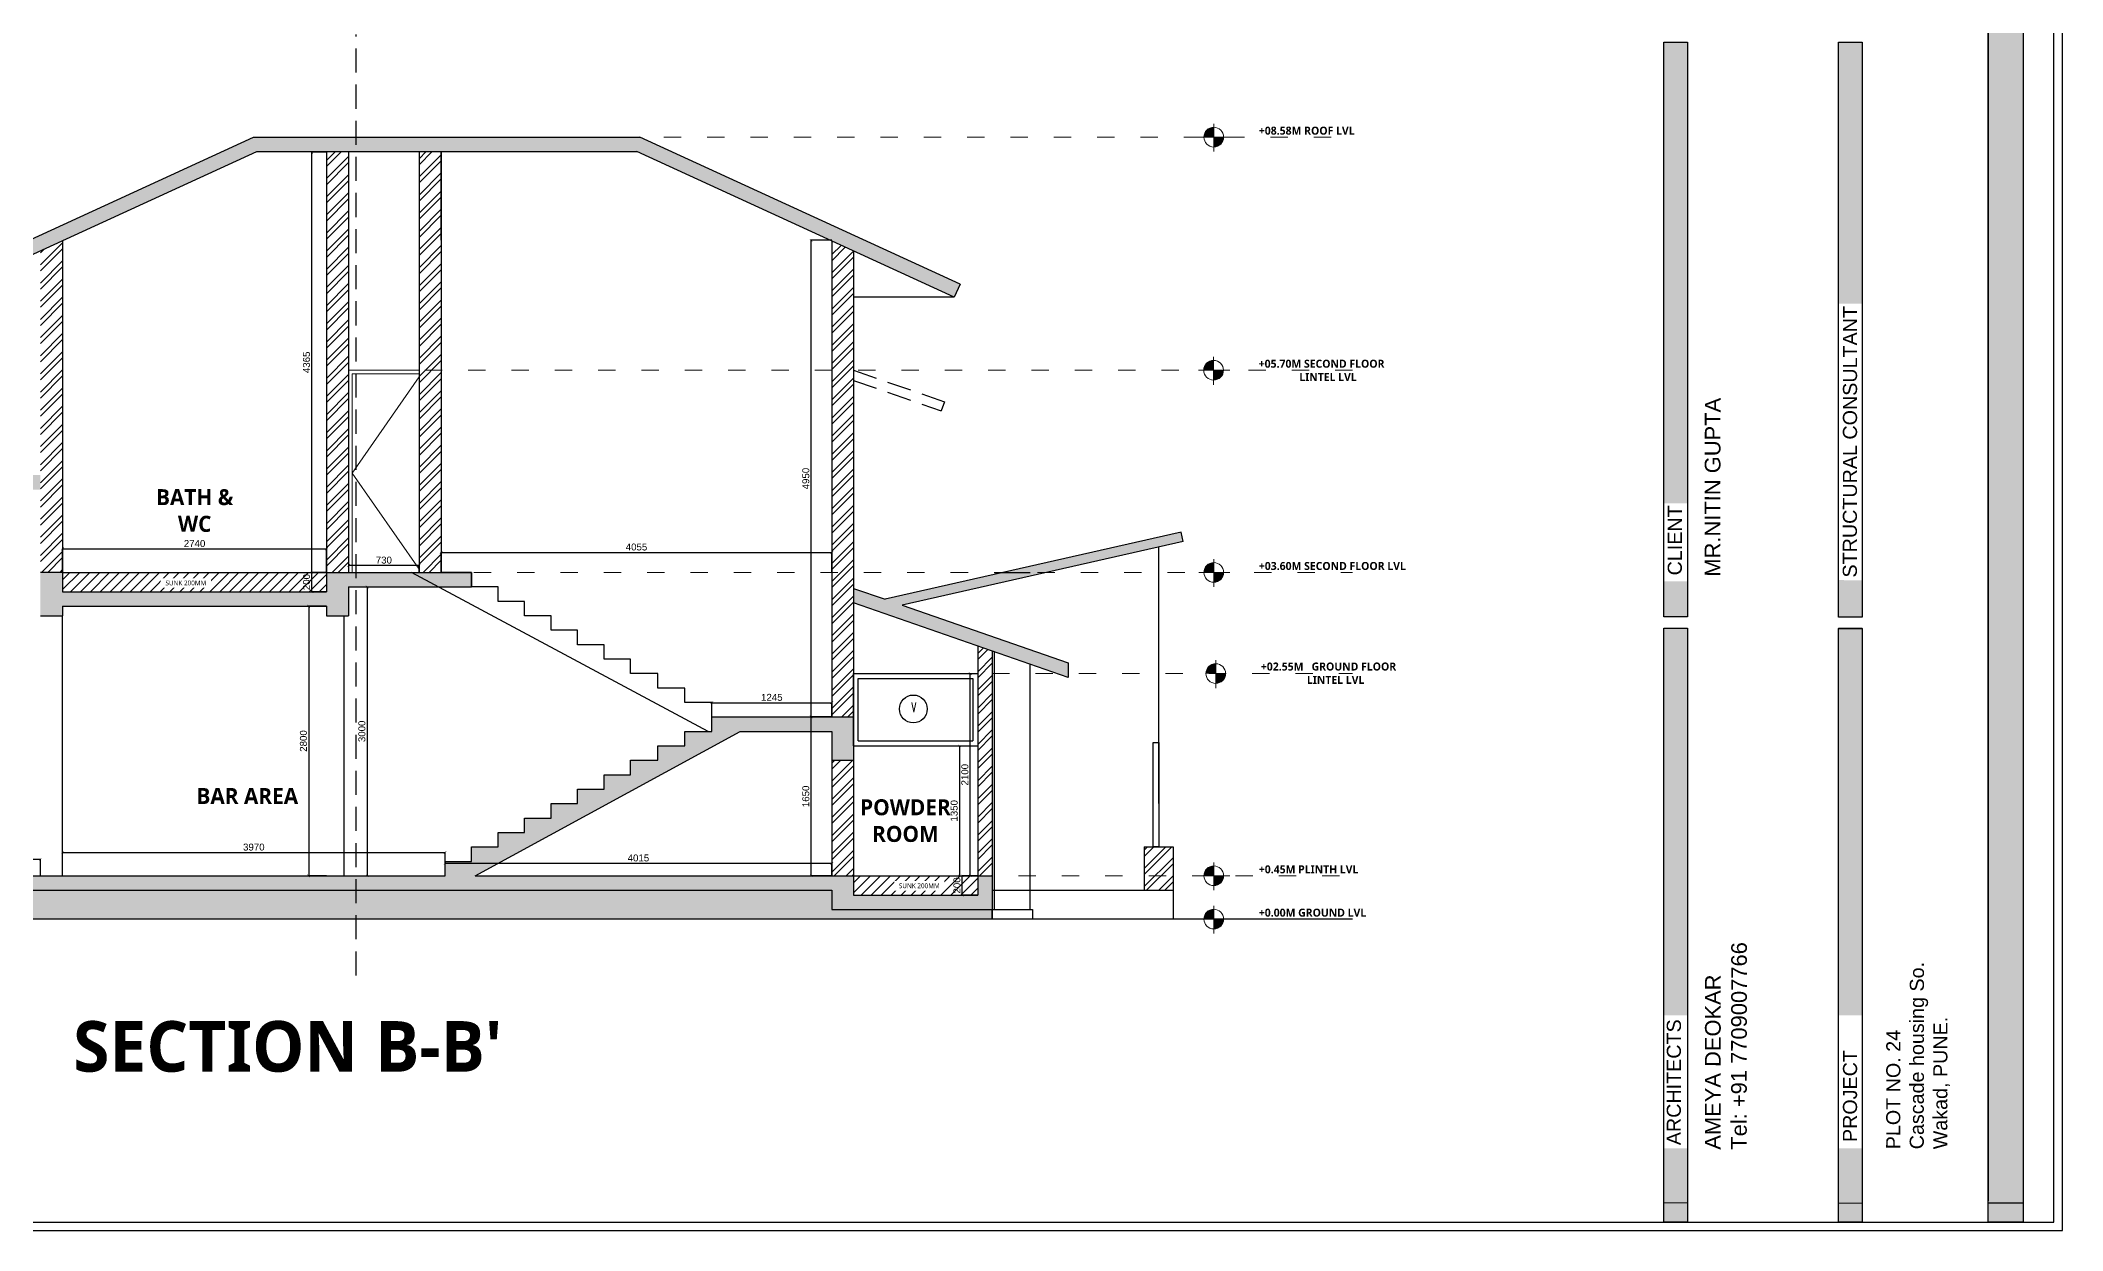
# Model space of a CAD drawing. Header units: millimetres. Extents: x 922141 to 965068, y 34629 to 256118.
# Drawn here: x 942667 to 963660, y 66853 to 79212 of the extents above; entities that cross this region are included whole.
import ezdxf
from ezdxf.enums import TextEntityAlignment as Align

# ---------------------------------------------------------------- set-up
doc = ezdxf.new("R2010")
doc.units = ezdxf.units.MM
doc.header["$PDMODE"] = 35
doc.linetypes.add('ACAD_ISO03W100', pattern=[30, 12, -18])
doc.linetypes.add('DASHED2', pattern=[0.375, 0.25, -0.125])
doc.layers.get('0').update_dxf_attribs({"plot": 0})
doc.layers.get('Defpoints').update_dxf_attribs({"color": 6})
for name, color, linetype, lineweight in [('A-HATCH', 251, 'Continuous', 9), ('A-TEXT-TITLES-BOLD', 7, 'Continuous', 13), ('ABA_02_wall', 7, 'Continuous', 30), ('HATCH', 8, 'Continuous', 5), ('MCA__ ARREDO', 133, 'Continuous', 5), ('MCA__ LANDSCAPE', 136, 'Continuous', 5), ('MCA__ LAYOUT TESTO', 6, 'Continuous', 5), ('MCA__ SCALE', 154, 'Continuous', 18)]:
    doc.layers.add(name, color=color, linetype=linetype, lineweight=lineweight)
for name, color, linetype in [('ABA_03_elevation 04', 8, 'Continuous'), ('ABA_03_lines dotted', 8, 'DASHED2'), ('ABA_07_text door window', 250, 'Continuous'), ('ABA_08_glass', 142, 'Continuous'), ('ABA_09_ hatch rcc', 43, 'Continuous'), ('ABA_09_hatch misc', 253, 'Continuous'), ('MCA__ FACCIATA', 140, 'Continuous'), ('P-Drain Trench', 11, 'Continuous'), ('TEXT200', 7, 'Continuous')]:
    doc.layers.add(name, color=color, linetype=linetype)
doc.styles.add('ADVA_100_NOTES', font='simplex.shx', dxfattribs={"width": 0.6})
doc.styles.add('FP1', font='arial.ttf')
doc.styles.get("Standard").update_dxf_attribs({"font": 'arial.ttf'})
doc.dimstyles.new('ISO-25', dxfattribs={"dimtxt": 250, "dimasz": 20, "dimexe": 1.25, "dimexo": 0.625, "dimtad": 1, "dimdec": 1, "dimrnd": 5, "dimtxsty": 'Standard', "dimcen": 2.5, "dimadec": 0, "dimazin": 0, "dimtfac": 1, "dimtdec": 1, "dimtmove": 0, "dimatfit": 3, "dimfxl": 1, "dimarcsym": 0})

# ---------------------------------------------------------------- blocks, each defined once
blk = doc.blocks.new('_ArchTick')
at = {"color": 0, "linetype": 'ByBlock', "const_width": 0.15}
blk.add_lwpolyline([(-0.5, -0.5), (0.5, 0.5)], dxfattribs=at)
blk = doc.blocks.new('*D320')
at = {"layer": 'Defpoints', "color": 0, "transparency": 16777216}
for p in [(945637, 73337), (945452, 70537), (945637, 70537)]:
    blk.add_point(p, dxfattribs=at)
at = {"layer": 'MCA__ FACCIATA', "color": 0, "lineweight": -2, "transparency": 16777216}
for p, q in [((945636, 73337), (945451, 73337)), ((945452, 73337), (945452, 70537)), ((945636, 70537), (945451, 70537))]:
    blk.add_line(p, q, dxfattribs=at)
at = {"layer": 'MCA__ FACCIATA', "color": 0, "lineweight": -2, "transparency": 16777216, "xscale": 27, "yscale": 27, "zscale": 27}
for p, rotation in [((945452, 73337), 90), ((945452, 70537), 270)]:
    blk.add_blockref('_ArchTick', p, dxfattribs=dict(at, rotation=rotation))
at = {"layer": 'MCA__ FACCIATA', "color": 0, "lineweight": 0, "transparency": 16777216, "insert": (945397, 71937), "char_height": 72, "attachment_point": 5, "rotation": 90}
blk.add_mtext('2800', dxfattribs=at)
blk = doc.blocks.new('*D321')
at = {"layer": 'Defpoints', "color": 0, "transparency": 16777216}
for p in [(950668, 72187), (950883, 72187), (950883, 70537)]:
    blk.add_point(p, dxfattribs=at)
at = {"layer": 'MCA__ FACCIATA', "color": 0, "lineweight": -2, "transparency": 16777216}
for p, q in [((950882, 72187), (950667, 72187)), ((950668, 70537), (950668, 72187)), ((950882, 70537), (950667, 70537))]:
    blk.add_line(p, q, dxfattribs=at)
at = {"layer": 'MCA__ FACCIATA', "color": 0, "lineweight": -2, "transparency": 16777216, "xscale": 27, "yscale": 27, "zscale": 27}
for p, rotation in [((950668, 72187), 90), ((950668, 70537), 270)]:
    blk.add_blockref('_ArchTick', p, dxfattribs=dict(at, rotation=rotation))
at = {"layer": 'MCA__ FACCIATA', "color": 0, "lineweight": 0, "transparency": 16777216, "insert": (950613, 71362), "char_height": 72, "attachment_point": 5, "rotation": 90}
blk.add_mtext('1650', dxfattribs=at)
blk = doc.blocks.new('*D302')
at = {"layer": 'Defpoints', "color": 0, "transparency": 16777216}
for p in [(950668, 77137), (950883, 77137), (950883, 72187)]:
    blk.add_point(p, dxfattribs=at)
at = {"layer": 'MCA__ FACCIATA', "color": 0, "lineweight": -2, "transparency": 16777216}
for p, q in [((950882, 77137), (950667, 77137)), ((950668, 72187), (950668, 77137)), ((950882, 72187), (950667, 72187))]:
    blk.add_line(p, q, dxfattribs=at)
at = {"layer": 'MCA__ FACCIATA', "color": 0, "lineweight": -2, "transparency": 16777216, "xscale": 27, "yscale": 27, "zscale": 27}
for p, rotation in [((950668, 77137), 90), ((950668, 72187), 270)]:
    blk.add_blockref('_ArchTick', p, dxfattribs=dict(at, rotation=rotation))
at = {"layer": 'MCA__ FACCIATA', "color": 0, "lineweight": 0, "transparency": 16777216, "insert": (950613, 74662), "char_height": 72, "attachment_point": 5, "rotation": 90}
blk.add_mtext('4950', dxfattribs=at)
blk = doc.blocks.new('*D322')
at = {"layer": 'Defpoints', "color": 0, "transparency": 16777216}
for p in [(952236, 70537), (952398, 70537), (952398, 70337)]:
    blk.add_point(p, dxfattribs=at)
at = {"layer": 'MCA__ FACCIATA', "color": 0, "lineweight": -2, "transparency": 16777216}
for p, q in [((952397, 70537), (952235, 70537)), ((952397, 70337), (952235, 70337)), ((952236, 70337), (952236, 70537))]:
    blk.add_line(p, q, dxfattribs=at)
at = {"layer": 'MCA__ FACCIATA', "color": 0, "lineweight": -2, "transparency": 16777216, "xscale": 27, "yscale": 27, "zscale": 27}
for p, rotation in [((952236, 70537), 90), ((952236, 70337), 270)]:
    blk.add_blockref('_ArchTick', p, dxfattribs=dict(at, rotation=rotation))
at = {"layer": 'MCA__ FACCIATA', "color": 0, "lineweight": 0, "transparency": 16777216, "insert": (952182, 70437), "char_height": 72, "attachment_point": 5, "rotation": 90}
blk.add_mtext('200', dxfattribs=at)
blk = doc.blocks.new('*D323')
at = {"layer": 'Defpoints', "color": 0, "transparency": 16777216}
for p in [(950883, 72335), (949638, 72187), (950883, 72187)]:
    blk.add_point(p, dxfattribs=at)
at = {"layer": 'MCA__ FACCIATA', "color": 0, "lineweight": -2, "transparency": 16777216}
for p, q in [((949638, 72188), (949638, 72336)), ((949638, 72335), (950883, 72335)), ((950883, 72188), (950883, 72336))]:
    blk.add_line(p, q, dxfattribs=at)
at = {"layer": 'MCA__ FACCIATA', "color": 0, "lineweight": -2, "transparency": 16777216, "xscale": 27, "yscale": 27, "zscale": 27, "rotation": 180}
blk.add_blockref('_ArchTick', (949638, 72335), dxfattribs=at)
at = {"layer": 'MCA__ FACCIATA', "color": 0, "lineweight": -2, "transparency": 16777216, "xscale": 27, "yscale": 27, "zscale": 27}
blk.add_blockref('_ArchTick', (950883, 72335), dxfattribs=at)
at = {"layer": 'MCA__ FACCIATA', "color": 0, "lineweight": 0, "transparency": 16777216, "insert": (950260, 72390), "char_height": 72, "attachment_point": 5}
blk.add_mtext('1245', dxfattribs=at)
blk = doc.blocks.new('*D324')
at = {"layer": 'Defpoints', "color": 0, "transparency": 16777216}
for p in [(945484, 73687), (945637, 73687), (945637, 73487)]:
    blk.add_point(p, dxfattribs=at)
at = {"layer": 'MCA__ FACCIATA', "color": 0, "lineweight": -2, "transparency": 16777216}
for p, q in [((945636, 73687), (945482, 73687)), ((945636, 73487), (945482, 73487)), ((945484, 73487), (945484, 73687))]:
    blk.add_line(p, q, dxfattribs=at)
at = {"layer": 'MCA__ FACCIATA', "color": 0, "lineweight": -2, "transparency": 16777216, "xscale": 27, "yscale": 27, "zscale": 27}
for p, rotation in [((945484, 73687), 90), ((945484, 73487), 270)]:
    blk.add_blockref('_ArchTick', p, dxfattribs=dict(at, rotation=rotation))
at = {"layer": 'MCA__ FACCIATA', "color": 0, "lineweight": 0, "transparency": 16777216, "insert": (945429, 73587), "char_height": 72, "attachment_point": 5, "rotation": 90}
blk.add_mtext('200', dxfattribs=at)
blk = doc.blocks.new('*D325')
at = {"layer": 'Defpoints', "color": 0, "transparency": 16777216}
for p in [(945484, 78051), (945637, 78051), (945637, 73687)]:
    blk.add_point(p, dxfattribs=at)
at = {"layer": 'MCA__ FACCIATA', "color": 0, "lineweight": -2, "transparency": 16777216}
for p, q in [((945636, 78051), (945482, 78051)), ((945484, 73687), (945484, 78051)), ((945636, 73687), (945482, 73687))]:
    blk.add_line(p, q, dxfattribs=at)
at = {"layer": 'MCA__ FACCIATA', "color": 0, "lineweight": -2, "transparency": 16777216, "xscale": 27, "yscale": 27, "zscale": 27}
for p, rotation in [((945484, 78051), 90), ((945484, 73687), 270)]:
    blk.add_blockref('_ArchTick', p, dxfattribs=dict(at, rotation=rotation))
at = {"layer": 'MCA__ FACCIATA', "color": 0, "lineweight": 0, "transparency": 16777216, "insert": (945429, 75869), "char_height": 72, "attachment_point": 5, "rotation": 90}
blk.add_mtext('4365', dxfattribs=at)
blk = doc.blocks.new('*D303')
at = {"layer": 'Defpoints', "color": 0, "transparency": 16777216}
for p in [(952069, 71887), (952069, 70537), (952208, 70537)]:
    blk.add_point(p, dxfattribs=at)
at = {"layer": 'MCA__ FACCIATA', "color": 0, "lineweight": -2, "transparency": 16777216}
for p, q in [((952070, 71887), (952209, 71887)), ((952208, 71887), (952208, 70537)), ((952070, 70537), (952209, 70537))]:
    blk.add_line(p, q, dxfattribs=at)
at = {"layer": 'MCA__ FACCIATA', "color": 0, "lineweight": -2, "transparency": 16777216, "xscale": 27, "yscale": 27, "zscale": 27}
for p, rotation in [((952208, 71887), 90), ((952208, 70537), 270)]:
    blk.add_blockref('_ArchTick', p, dxfattribs=dict(at, rotation=rotation))
at = {"layer": 'MCA__ FACCIATA', "color": 0, "lineweight": 0, "transparency": 16777216, "insert": (952153, 71212), "char_height": 72, "attachment_point": 5, "rotation": 90}
blk.add_mtext('1350', dxfattribs=at)
blk = doc.blocks.new('*D330')
at = {"layer": 'Defpoints', "color": 0, "transparency": 16777216}
for p in [(952098, 72637), (952319, 72637), (952098, 70537)]:
    blk.add_point(p, dxfattribs=at)
at = {"layer": 'MCA__ FACCIATA', "color": 0, "lineweight": -2, "transparency": 16777216}
for p, q in [((952098, 72637), (952320, 72637)), ((952319, 70537), (952319, 72637)), ((952098, 70537), (952320, 70537))]:
    blk.add_line(p, q, dxfattribs=at)
at = {"layer": 'MCA__ FACCIATA', "color": 0, "lineweight": -2, "transparency": 16777216, "xscale": 27, "yscale": 27, "zscale": 27}
for p, rotation in [((952319, 72637), 90), ((952319, 70537), 270)]:
    blk.add_blockref('_ArchTick', p, dxfattribs=dict(at, rotation=rotation))
at = {"layer": 'MCA__ FACCIATA', "color": 0, "lineweight": 0, "transparency": 16777216, "insert": (952264, 71587), "char_height": 72, "attachment_point": 5, "rotation": 90}
blk.add_mtext('2100', dxfattribs=at)
blk = doc.blocks.new('*D335')
at = {"layer": 'Defpoints', "color": 0, "transparency": 16777216}
for p in [(945637, 73932), (942897, 73687), (945637, 73687)]:
    blk.add_point(p, dxfattribs=at)
at = {"layer": 'MCA__ FACCIATA', "color": 0, "lineweight": -2, "transparency": 16777216}
for p, q in [((942897, 73688), (942897, 73933)), ((942897, 73932), (945637, 73932)), ((945637, 73688), (945637, 73933))]:
    blk.add_line(p, q, dxfattribs=at)
at = {"layer": 'MCA__ FACCIATA', "color": 0, "lineweight": -2, "transparency": 16777216, "xscale": 27, "yscale": 27, "zscale": 27, "rotation": 180}
blk.add_blockref('_ArchTick', (942897, 73932), dxfattribs=at)
at = {"layer": 'MCA__ FACCIATA', "color": 0, "lineweight": -2, "transparency": 16777216, "xscale": 27, "yscale": 27, "zscale": 27}
blk.add_blockref('_ArchTick', (945637, 73932), dxfattribs=at)
at = {"layer": 'MCA__ FACCIATA', "color": 0, "lineweight": 0, "transparency": 16777216, "insert": (944267, 73987), "char_height": 72, "attachment_point": 5}
blk.add_mtext('2740', dxfattribs=at)
blk = doc.blocks.new('*D337')
at = {"layer": 'Defpoints', "color": 0, "transparency": 16777216}
for p in [(942666, 70709), (940197, 70537), (942666, 70537)]:
    blk.add_point(p, dxfattribs=at)
at = {"layer": 'MCA__ FACCIATA', "color": 0, "lineweight": -2, "transparency": 16777216}
for p, q in [((940197, 70538), (940197, 70711)), ((940197, 70709), (942666, 70709)), ((942666, 70538), (942666, 70711))]:
    blk.add_line(p, q, dxfattribs=at)
at = {"layer": 'MCA__ FACCIATA', "color": 0, "lineweight": -2, "transparency": 16777216, "xscale": 27, "yscale": 27, "zscale": 27, "rotation": 180}
blk.add_blockref('_ArchTick', (940197, 70709), dxfattribs=at)
at = {"layer": 'MCA__ FACCIATA', "color": 0, "lineweight": -2, "transparency": 16777216, "xscale": 27, "yscale": 27, "zscale": 27}
blk.add_blockref('_ArchTick', (942666, 70709), dxfattribs=at)
at = {"layer": 'MCA__ FACCIATA', "color": 0, "lineweight": 0, "transparency": 16777216, "insert": (941431, 70764), "char_height": 72, "attachment_point": 5}
blk.add_mtext('2470', dxfattribs=at)
blk = doc.blocks.new('*D338')
at = {"layer": 'Defpoints', "color": 0, "transparency": 16777216}
for p in [(946868, 70780), (942897, 70537), (946868, 70537)]:
    blk.add_point(p, dxfattribs=at)
at = {"layer": 'MCA__ FACCIATA', "color": 0, "lineweight": -2, "transparency": 16777216}
for p, q in [((942897, 70538), (942897, 70781)), ((942897, 70780), (946868, 70780)), ((946868, 70538), (946868, 70781))]:
    blk.add_line(p, q, dxfattribs=at)
at = {"layer": 'MCA__ FACCIATA', "color": 0, "lineweight": -2, "transparency": 16777216, "xscale": 27, "yscale": 27, "zscale": 27, "rotation": 180}
blk.add_blockref('_ArchTick', (942897, 70780), dxfattribs=at)
at = {"layer": 'MCA__ FACCIATA', "color": 0, "lineweight": -2, "transparency": 16777216, "xscale": 27, "yscale": 27, "zscale": 27}
blk.add_blockref('_ArchTick', (946868, 70780), dxfattribs=at)
at = {"layer": 'MCA__ FACCIATA', "color": 0, "lineweight": 0, "transparency": 16777216, "insert": (944882, 70835), "char_height": 72, "attachment_point": 5}
blk.add_mtext('3970', dxfattribs=at)
blk = doc.blocks.new('*D304')
at = {"layer": 'Defpoints', "color": 0, "transparency": 16777216}
for p in [(950883, 70667), (946867, 70537), (950883, 70537)]:
    blk.add_point(p, dxfattribs=at)
at = {"layer": 'MCA__ FACCIATA', "color": 0, "lineweight": -2, "transparency": 16777216}
for p, q in [((946867, 70538), (946867, 70668)), ((946867, 70667), (950883, 70667)), ((950883, 70538), (950883, 70668))]:
    blk.add_line(p, q, dxfattribs=at)
at = {"layer": 'MCA__ FACCIATA', "color": 0, "lineweight": -2, "transparency": 16777216, "xscale": 27, "yscale": 27, "zscale": 27, "rotation": 180}
blk.add_blockref('_ArchTick', (946867, 70667), dxfattribs=at)
at = {"layer": 'MCA__ FACCIATA', "color": 0, "lineweight": -2, "transparency": 16777216, "xscale": 27, "yscale": 27, "zscale": 27}
blk.add_blockref('_ArchTick', (950883, 70667), dxfattribs=at)
at = {"layer": 'MCA__ FACCIATA', "color": 0, "lineweight": 0, "transparency": 16777216, "insert": (948875, 70722), "char_height": 72, "attachment_point": 5}
blk.add_mtext('4015', dxfattribs=at)
blk = doc.blocks.new('*D339')
at = {"layer": 'Defpoints', "color": 0, "transparency": 16777216}
for p in [(945867, 73537), (945867, 70537), (946059, 70537)]:
    blk.add_point(p, dxfattribs=at)
at = {"layer": 'MCA__ FACCIATA', "color": 0, "lineweight": -2, "transparency": 16777216}
for p, q in [((945867, 73537), (946060, 73537)), ((946059, 73537), (946059, 70537)), ((945867, 70537), (946060, 70537))]:
    blk.add_line(p, q, dxfattribs=at)
at = {"layer": 'MCA__ FACCIATA', "color": 0, "lineweight": -2, "transparency": 16777216, "xscale": 27, "yscale": 27, "zscale": 27}
for p, rotation in [((946059, 73537), 90), ((946059, 70537), 270)]:
    blk.add_blockref('_ArchTick', p, dxfattribs=dict(at, rotation=rotation))
at = {"layer": 'MCA__ FACCIATA', "color": 0, "lineweight": 0, "transparency": 16777216, "insert": (946004, 72037), "char_height": 72, "attachment_point": 5, "rotation": 90}
blk.add_mtext('3000', dxfattribs=at)
blk = doc.blocks.new('*D340')
at = {"layer": 'Defpoints', "color": 0, "transparency": 16777216}
for p in [(945867, 73760), (945867, 73687), (946598, 73687)]:
    blk.add_point(p, dxfattribs=at)
at = {"layer": 'MCA__ FACCIATA', "color": 0, "lineweight": -2, "transparency": 16777216}
for p, q in [((945867, 73688), (945867, 73761)), ((946598, 73760), (945867, 73760)), ((946598, 73688), (946598, 73761))]:
    blk.add_line(p, q, dxfattribs=at)
at = {"layer": 'MCA__ FACCIATA', "color": 0, "lineweight": -2, "transparency": 16777216, "xscale": 27, "yscale": 27, "zscale": 27}
for p, rotation in [((945867, 73760), 179.9999999999954), ((946598, 73760), 359.9999999999955)]:
    blk.add_blockref('_ArchTick', p, dxfattribs=dict(at, rotation=rotation))
at = {"layer": 'MCA__ FACCIATA', "color": 0, "lineweight": 0, "transparency": 16777216, "insert": (946232, 73815), "char_height": 72, "attachment_point": 5}
blk.add_mtext('730', dxfattribs=at)
blk = doc.blocks.new('*D341')
at = {"layer": 'Defpoints', "color": 0, "transparency": 16777216}
for p in [(950883, 73896), (946828, 73687), (950883, 73687)]:
    blk.add_point(p, dxfattribs=at)
at = {"layer": 'MCA__ FACCIATA', "color": 0, "lineweight": -2, "transparency": 16777216}
for p, q in [((946828, 73688), (946828, 73897)), ((946828, 73896), (950883, 73896)), ((950883, 73688), (950883, 73897))]:
    blk.add_line(p, q, dxfattribs=at)
at = {"layer": 'MCA__ FACCIATA', "color": 0, "lineweight": -2, "transparency": 16777216, "xscale": 27, "yscale": 27, "zscale": 27, "rotation": 180}
blk.add_blockref('_ArchTick', (946828, 73896), dxfattribs=at)
at = {"layer": 'MCA__ FACCIATA', "color": 0, "lineweight": -2, "transparency": 16777216, "xscale": 27, "yscale": 27, "zscale": 27}
blk.add_blockref('_ArchTick', (950883, 73896), dxfattribs=at)
at = {"layer": 'MCA__ FACCIATA', "color": 0, "lineweight": 0, "transparency": 16777216, "insert": (948855, 73951), "char_height": 72, "attachment_point": 5}
blk.add_mtext('4055', dxfattribs=at)
blk = doc.blocks.new('ADVA_openingno')
at = {"layer": 'ABA_07_text door window'}
blk.add_circle((0, 0), 289, dxfattribs=at)
at = {"layer": 'ABA_07_text door window', "style": 'ADVA_100_NOTES', "width": 0.6}
blk.add_attdef('DOORNO', text='', height=170, dxfattribs=at).set_placement((9, -68), align=Align.CENTER)

msp = doc.modelspace()

# ---------------------------------------------------------------- hatches: boundary and pattern name
at = {"layer": 'A-HATCH'}
msp.add_hatch(color=256, dxfattribs=at).paths.add_polyline_path([(962889.81, 66942.13), (962889.81, 93318.46), (963251.47, 93318.46), (963251.47, 66942.13)])
h = msp.add_hatch(color=256, dxfattribs=at)
h.paths.add_polyline_path([(959520.59, 73225.92), (959520.59, 79194.83), (959765.55, 79194.83), (959765.55, 73225.92)])
h.paths.add_polyline_path([(959520.59, 73595.62), (959520.59, 74403.55), (959764.6, 74403.55), (959764.6, 73595.62)], flags=16)
h.paths.add_polyline_path([(961334.2, 73224.52), (961334.2, 79193.43), (961579.16, 79193.43), (961579.16, 73224.52)])
h.paths.add_polyline_path([(961334.2, 73607.75), (961334.2, 76477.6), (961577.48, 76477.6), (961577.48, 73604.77)], flags=16)
h = msp.add_hatch(color=256, dxfattribs=at)
h.paths.add_polyline_path([(959520.62, 66942.13), (959520.62, 73108.58), (959765.58, 73108.58), (959765.58, 66942.13)])
h.paths.add_polyline_path([(959520.62, 67707.49), (959520.62, 69086.99), (959763.98, 69086.99), (959763.98, 67707.49)])
h.paths.add_polyline_path([(961341.09, 67707.49), (961341.09, 69086.99), (961584.45, 69086.99), (961584.45, 67707.49)])
h.paths.add_polyline_path([(961334.2, 66942.13), (961334.2, 73106.36), (961579.16, 73106.36), (961579.16, 66942.13)])
at = {"layer": 'ABA_09_ hatch rcc', "lineweight": 30, "true_color": 0xc7c8ca}
h = msp.add_hatch(color=9, dxfattribs=at)
h.dxf.hatch_style = 1
h.paths.add_polyline_path([(944912.77, 78057.34), (945945.03, 78057.34), (945945.03, 78207.34), (944880.01, 78207.34), (941554.51, 76681.84), (941617.05, 76545.5)])
h.paths.add_polyline_path([(948890.01, 78207.34), (945945.03, 78207.34), (945945.03, 78057.34), (948857.24, 78057.34), (950863.37, 77137.07), (951223.13, 77137.07)])
h.paths.add_polyline_path([(951223.13, 77137.07), (950863.37, 77137.07), (952152.96, 76545.5), (952215.51, 76681.84)])
h.paths.add_polyline_path([(953113.31, 73687.07), (952661.94, 73687.07), (951435.1, 73408.34), (951613.6, 73346.35)])
h.paths.add_polyline_path([(954530.97, 74009.16), (954508.81, 74106.67), (952661.94, 73687.07), (952942.64, 73687.07), (953113.31, 73687.07)])
h.paths.add_polyline_path([(951107.69, 73522.05), (951107.69, 73372.05), (953223.91, 72637.07), (953336.2, 72598.07), (953336.2, 72748.07)])
h.paths.add_polyline_path([(942666.69, 74698.03), (938743.02, 74698.03), (936289.77, 73828.45), (936339.88, 73687.07), (938768.81, 74548.03), (942666.69, 74548.03)])
h = msp.add_hatch(color=9, dxfattribs=at)
h.dxf.hatch_style = 1
h.paths.add_polyline_path([(942896.69, 73687.07), (942666.69, 73687.07), (942666.69, 73237.07), (942896.69, 73237.07), (942896.69, 73337.07), (945636.69, 73337.07), (945636.69, 73237.07), (945866.69, 73237.07), (945866.69, 73537.07), (945945.03, 73537.07), (945945.03, 73687.07), (945636.69, 73687.07), (945636.69, 73487.07), (942896.69, 73487.07)])
h.paths.add_polyline_path([(946520.04, 73687.07), (945945.03, 73687.07), (945945.03, 73537.07), (946800.04, 73537.07)])
h.paths.add_polyline_path([(947142.69, 73687.07), (946837.69, 73687.07), (946520.04, 73687.07), (946800.04, 73537.07), (947142.69, 73537.07)])
h.paths.add_polyline_path([(945945.03, 70537.07), (936977.69, 70537.07), (936977.69, 70087.07), (937207.69, 70087.07), (937207.69, 70387.07), (945945.03, 70387.07)])
h.paths.add_polyline_path([(951107.69, 70537.07), (949222.41, 70537.07), (947180.94, 70537.07), (949930.94, 72037.07), (950882.69, 72037.07), (950882.69, 71737.07), (951107.69, 71737.07), (951107.69, 72187.07), (949637.69, 72187.07), (949637.69, 72037.07), (949357.69, 72037.07), (949357.69, 71887.07), (949077.69, 71887.07), (949077.69, 71737.07), (948792.69, 71737.07), (948792.69, 71587.07), (948517.69, 71587.07), (948517.69, 71437.07), (948242.69, 71437.07), (948242.69, 71287.07), (947967.69, 71287.07), (947967.69, 71137.07), (947692.69, 71137.07), (947692.69, 70987.07), (947417.69, 70987.07), (947417.69, 70837.07), (947142.69, 70837.07), (947142.69, 70687.07), (946867.69, 70687.07), (946867.69, 70537.07), (945945.03, 70537.07), (945945.03, 70387.07), (950882.69, 70387.07), (950882.69, 70187.07), (952547.66, 70187.07), (952547.66, 70537.07), (952397.66, 70537.07), (952397.66, 70337.07), (951107.69, 70337.07)])
at = {"layer": 'ABA_09_hatch misc'}
h = msp.add_hatch(dxfattribs=at)
h.set_pattern_fill('ANSI32', color=256, scale=14)
h.set_pattern_definition([(45, (-607985.56, -299827.51), (-94.292689, 94.292689), []), (45, (-607922.7, -299827.51), (-94.292689, 94.292689), [])])
h.paths.add_polyline_path([(933616.2, 70537.07), (933316.2, 70537.07), (933316.2, 70087.07), (933616.2, 70087.07)])
h.paths.add_polyline_path([(940196.69, 74548.03), (939966.69, 74548.03), (939966.69, 72637.07), (940196.69, 72637.07)])
h.paths.add_polyline_path([(942896.69, 77132.51), (942666.69, 77027), (942666.69, 73687.07), (942896.69, 73687.07)])
h.paths.add_polyline_path([(945866.69, 78057.34), (945636.69, 78057.34), (945636.69, 73687.07), (945866.69, 73687.07)])
h.paths.add_polyline_path([(946828.2, 77137.07), (946598.2, 77137.07), (946598.2, 73687.07), (946828.2, 73687.07)])
h.paths.add_polyline_path([(946828.2, 78057.34), (946598.2, 78057.34), (946598.2, 77137.07), (946828.2, 77137.07)])
h.paths.add_polyline_path([(951107.69, 75787.07), (950882.69, 75787.07), (950882.69, 73687.07), (951107.69, 73687.07)])
h.paths.add_polyline_path([(951107.69, 77025), (950882.69, 77128.21), (950882.69, 75787.07), (951107.69, 75787.07)])
h.paths.add_polyline_path([(951107.69, 73687.07), (950882.69, 73687.07), (950882.69, 72187.07), (951107.69, 72187.07), (951107.69, 72637.07)])
h.paths.add_polyline_path([(951107.69, 71737.07), (950882.69, 71737.07), (950882.69, 70537.07), (951107.69, 70537.07)])
h.paths.add_polyline_path([(952547.66, 72637.07), (952397.66, 72637.07), (952397.66, 71887.07), (952397.66, 70537.07), (952547.66, 70537.07)])
h.paths.add_polyline_path([(954426.2, 70837.07), (954126.2, 70837.07), (954126.2, 70537.07), (954426.2, 70537.07)])
h.paths.add_polyline_path([(952547.66, 72871.94), (952397.66, 72924.04), (952397.66, 72637.07), (952547.66, 72637.07)])
h.paths.add_polyline_path([(954426.2, 70537.07), (954126.2, 70537.07), (954126.2, 70387.07), (954426.2, 70387.07)])
h = msp.add_hatch(dxfattribs=at)
h.set_pattern_fill('ANSI31', color=256, scale=23)
h.set_pattern_definition([(45, (-465699.59, -279844.9), (-51.6364727, 51.6364727), [])])
h.paths.add_polyline_path([(945636.69, 73687.07), (942896.69, 73687.07), (942896.69, 73487.07), (945636.69, 73487.07)])
h.paths.add_polyline_path([(952397.66, 70537.07), (951107.69, 70537.07), (951107.69, 70337.07), (952397.66, 70337.07)])
h = msp.add_hatch(dxfattribs=at)
h.set_pattern_fill('AR-HBONE', color=256, scale=0.86)
h.set_pattern_definition([(45, (-465699.59, -279844.9), (0, 123.568324), [262.128, -87.376]), (135, (-465637.81, -279783.12), (1e-14, 123.568324), [262.128, -87.376])])
h.paths.add_polyline_path([(937207.69, 70387.07), (937207.69, 70087.07), (945945.03, 70087.07), (945945.03, 70387.07)])
h.paths.add_polyline_path([(945945.03, 70387.07), (945945.03, 70087.07), (952547.66, 70087.07), (952547.66, 70187.07), (950882.69, 70187.07), (950882.69, 70387.07)])
at = {"layer": 'MCA__ SCALE'}
h = msp.add_hatch(color=256, dxfattribs=at)
h.dxf.hatch_style = 1
h.paths.add_polyline_path([(954745.91, 78207.34, -0.41421356), (954848.15, 78309.58), (954848.15, 78207.34), (954745.91, 78207.34)])
h.paths.add_polyline_path([(954848.15, 78207.34), (954950.39, 78207.34, -0.41421356), (954848.15, 78105.1)])
h = msp.add_hatch(color=256, dxfattribs=at)
h.dxf.hatch_style = 1
h.paths.add_polyline_path([(954744.44, 75787.07, -0.41421356), (954846.68, 75889.31), (954846.68, 75787.07), (954744.44, 75787.07)])
h.paths.add_polyline_path([(954846.68, 75787.07), (954948.92, 75787.07, -0.41421356), (954846.68, 75684.83)])
h = msp.add_hatch(color=256, dxfattribs=at)
h.dxf.hatch_style = 1
h.paths.add_polyline_path([(954745.91, 73687.07, -0.41421356), (954848.15, 73789.31), (954848.15, 73687.07), (954745.91, 73687.07)])
h.paths.add_polyline_path([(954848.15, 73687.07), (954950.39, 73687.07, -0.41421356), (954848.15, 73584.83)])
h = msp.add_hatch(color=256, dxfattribs=at)
h.dxf.hatch_style = 1
h.paths.add_polyline_path([(954767.2, 72637.07, -0.41421356), (954869.44, 72739.31), (954869.44, 72637.07), (954767.2, 72637.07)])
h.paths.add_polyline_path([(954869.44, 72637.07), (954971.69, 72637.07, -0.41421356), (954869.44, 72534.83)])
h = msp.add_hatch(color=256, dxfattribs=at)
h.dxf.hatch_style = 1
h.paths.add_polyline_path([(954745.91, 70537.07, -0.41421356), (954848.15, 70639.31), (954848.15, 70537.07), (954745.91, 70537.07)])
h.paths.add_polyline_path([(954848.15, 70537.07), (954950.39, 70537.07, -0.41421356), (954848.15, 70434.83)])
h = msp.add_hatch(color=256, dxfattribs=at)
h.dxf.hatch_style = 1
h.paths.add_polyline_path([(954745.91, 70087.07, -0.41421356), (954848.15, 70189.31), (954848.15, 70087.07), (954745.91, 70087.07)])
h.paths.add_polyline_path([(954848.15, 70087.07), (954950.39, 70087.07, -0.41421356), (954848.15, 69984.83)])

# ---------------------------------------------------------------- linework, layer by layer
at = {"color": 1, "lineweight": 30}
msp.add_line((946828.2, 77137.07), (946828.2, 78057.34), dxfattribs=at)
msp.add_line((954276.2, 71287.07), (954276.2, 73951.28))
at = {"layer": 'ABA_02_wall'}
for p, q in [((941554.51, 76681.84), (944880.01, 78207.34)), ((944880.01, 78207.34), (948890.01, 78207.34)), ((952215.51, 76681.84), (948890.01, 78207.34)), ((941617.05, 76545.5), (944912.77, 78057.34)), ((944912.77, 78057.34), (948857.24, 78057.34)), ((945636.69, 78057.34), (945636.69, 73487.07)), ((945866.69, 78057.34), (945866.69, 73687.07)), ((946598.2, 78057.34), (946598.2, 73687.07)), ((946828.2, 78057.34), (946828.2, 73687.07)), ((952152.96, 76545.5), (948857.24, 78057.34)), ((942896.69, 77132.51), (942896.69, 73487.07)), ((950882.69, 77128.21), (950882.69, 72187.07)), ((951107.69, 77025), (951107.69, 70337.07)), ((952215.51, 76681.84), (952152.96, 76545.5)), ((954508.81, 74106.67), (951435.1, 73408.34)), ((954530.97, 74009.16), (951613.6, 73346.35)), ((954530.97, 74009.16), (954508.81, 74106.67)), ((942896.69, 73687.07), (942666.69, 73687.07)), ((942896.69, 73487.07), (945636.69, 73487.07)), ((945636.69, 73687.07), (947142.69, 73687.07)), ((945866.69, 73537.07), (947142.69, 73537.07)), ((945866.69, 73537.07), (945866.69, 73237.07)), ((947142.69, 73687.07), (947142.69, 73537.07)), ((951107.69, 73522.05), (951435.1, 73408.34)), ((942896.69, 73337.07), (945636.69, 73337.07)), ((942896.69, 73337.07), (942896.69, 73237.07)), ((945636.69, 73337.07), (945636.69, 73237.07)), ((953336.2, 72598.07), (951107.69, 73372.05)), ((951613.6, 73346.35), (953336.2, 72748.07)), ((942666.69, 73237.07), (942896.69, 73237.07)), ((945636.69, 73237.07), (945866.69, 73237.07)), ((952397.66, 72924.04), (952397.66, 70337.07)), ((952547.66, 72871.94), (952547.66, 70537.07)), ((953336.2, 72748.07), (953336.2, 72598.07)), ((950882.69, 72037.07), (950882.69, 70537.07)), ((954126.2, 70837.07), (954426.2, 70837.07)), ((954126.2, 70837.07), (954126.2, 70387.07)), ((954426.2, 70837.07), (954426.2, 70387.07)), ((936977.69, 70537.07), (946867.69, 70537.07)), ((937207.69, 70387.07), (950882.69, 70387.07)), ((947180.94, 70537.07), (951107.69, 70537.07)), ((950882.69, 70387.07), (950882.69, 70187.07)), ((951107.69, 70337.07), (952397.66, 70337.07)), ((952397.66, 70537.07), (952547.66, 70537.07)), ((952547.66, 70537.07), (952547.66, 70087.07)), ((952547.66, 70387.07), (954426.2, 70387.07)), ((954426.2, 70387.07), (954426.2, 70087.07)), ((950882.69, 70187.07), (952547.66, 70187.07)), ((956288.91, 70087.07), (931763.85, 70087.07))]:
    msp.add_line(p, q, dxfattribs=at)
for points in [[(947180.94, 70537.07), (949930.94, 72037.07), (950882.69, 72037.07)], [(949357.69, 71887.07), (949357.69, 72037.07), (949637.69, 72037.07)], [(949637.69, 72037.07), (949637.69, 72187.07), (951107.69, 72187.07)], [(949077.69, 71737.07), (949077.69, 71887.07), (949357.69, 71887.07)], [(948792.69, 71587.07), (948792.69, 71737.07), (949077.69, 71737.07)], [(950882.69, 71737.07), (951107.69, 71737.07)], [(948242.69, 71287.07), (948242.69, 71437.07), (948517.69, 71437.07)], [(948517.69, 71437.07), (948517.69, 71587.07), (948792.69, 71587.07)], [(947967.69, 71137.07), (947967.69, 71287.07), (948242.69, 71287.07)], [(947417.69, 70837.07), (947417.69, 70987.07), (947692.69, 70987.07)], [(947692.69, 70987.07), (947692.69, 71137.07), (947967.69, 71137.07)], [(947142.69, 70687.07), (947142.69, 70837.07), (947417.69, 70837.07)], [(946867.69, 70537.07), (946867.69, 70687.07), (947142.69, 70687.07)]]:
    msp.add_lwpolyline(points, dxfattribs=at)
msp.add_lwpolyline([(954276.2, 70837.07), (954220.6, 70837.07), (954220.6, 71920.3), (954276.2, 71920.3)], close=True, dxfattribs=at)
at = {"layer": 'ABA_03_elevation 04'}
for p, q in [((952152.96, 76545.5), (951107.69, 76545.5)), ((942896.69, 73687.07), (945636.69, 73687.07)), ((949600.04, 72037.07), (946520.04, 73687.07)), ((952572.67, 73687.07), (952942.64, 73687.07)), ((942896.69, 70537.07), (942896.69, 73237.07)), ((945818.45, 70537.07), (945818.45, 73237.07)), ((952572.67, 70187.07), (952572.67, 72863.25)), ((952942.64, 70187.07), (952942.64, 72734.76)), ((951107.69, 70537.07), (952397.66, 70537.07))]:
    msp.add_line(p, q, dxfattribs=at)
for points in [[(947142.69, 73537.07), (947142.69, 73687.07), (946837.69, 73687.07)], [(947417.69, 73387.07), (947417.69, 73537.07), (947142.69, 73537.07)], [(947692.69, 73237.07), (947692.69, 73387.07), (947417.69, 73387.07)], [(947967.69, 73087.07), (947967.69, 73237.07), (947692.69, 73237.07)], [(948242.69, 72937.07), (948242.69, 73087.07), (947967.69, 73087.07)], [(948517.69, 72787.07), (948517.69, 72937.07), (948242.69, 72937.07)], [(948792.69, 72637.07), (948792.69, 72787.07), (948517.69, 72787.07)], [(949077.69, 72487.07), (949077.69, 72637.07), (948792.69, 72637.07)], [(949357.69, 72337.07), (949357.69, 72487.07), (949077.69, 72487.07)], [(949637.69, 72187.07), (949637.69, 72337.07), (949357.69, 72337.07)]]:
    msp.add_lwpolyline(points, dxfattribs=at)
msp.add_lwpolyline([(952967.66, 70087.07), (952547.66, 70087.07), (952547.66, 70187.07), (952967.66, 70187.07)], close=True, dxfattribs=at)
at = {"layer": 'ABA_03_lines dotted', "ltscale": 1000}
for p, q in [((945945.03, 69502.56), (945945.03, 79274.56)), ((951107.69, 75787.07), (952052.34, 75458.99)), ((951107.69, 75681.21), (952019.53, 75364.52)), ((952052.34, 75458.99), (952019.53, 75364.52))]:
    msp.add_line(p, q, dxfattribs=at)
at = {"layer": 'ABA_08_glass'}
for p, q in [((951107.69, 72637.07), (952397.66, 72637.07)), ((951107.69, 71887.07), (951107.69, 72637.07)), ((951157.69, 72587.07), (952347.66, 72587.07)), ((951157.69, 71937.07), (951157.69, 72587.07)), ((952347.66, 72587.07), (952347.66, 71937.07)), ((952397.66, 72637.07), (952397.66, 71887.07)), ((951107.69, 71887.07), (952397.66, 71887.07)), ((951157.69, 71937.07), (952347.66, 71937.07))]:
    msp.add_line(p, q, dxfattribs=at)
at = {"layer": 'Defpoints'}
msp.add_lwpolyline([(963660.45, 66853.25), (963660.45, 93621.34), (924773.16, 93621.34), (924773.16, 66853.25)], close=True, dxfattribs=at)
at = {"layer": 'HATCH'}
msp.add_line((962890.07, 67161.09), (962890.07, 80530.98), dxfattribs=at)
for points in [[(961334.2, 73225.92), (961334.2, 79194.83), (961579.16, 79194.83), (961579.16, 73225.92)], [(959520.62, 73109.99), (959520.62, 67141.08), (959765.58, 67141.08), (959765.58, 73109.99)], [(961334.2, 73107.76), (961334.2, 67138.85), (961579.16, 67138.85), (961579.16, 73107.76)]]:
    msp.add_lwpolyline(points, close=True, dxfattribs=at)
at = {"layer": 'MCA__ LANDSCAPE', "linetype": 'ACAD_ISO03W100', "ltscale": 15}
for p, q in [((946887.19, 78207.34), (956294.77, 78207.34)), ((946261.94, 75787.07), (946598.2, 75787.07)), ((946657.19, 75787.07), (956287.44, 75787.07)), ((942666.69, 73687.07), (956288.91, 73687.07)), ((952097.66, 72637.07), (956288.91, 72637.07)), ((949222.41, 70537.07), (956288.91, 70537.07))]:
    msp.add_line(p, q, dxfattribs=at)
at = {"layer": 'MCA__ SCALE'}
for p, q in [((954848.15, 78346.03), (954848.15, 78057.28)), ((955015.19, 78207.34), (954692.83, 78207.34)), ((954846.68, 75925.77), (954846.68, 75637.01)), ((945866.69, 75787.07), (945866.69, 73687.07)), ((946598.2, 75787.07), (945866.69, 75787.07)), ((945902.69, 75751.07), (945902.69, 73687.07)), ((946598.2, 75751.07), (945902.69, 75751.07)), ((955013.71, 75787.07), (954691.36, 75787.07)), ((954848.15, 73825.77), (954848.15, 73537.01)), ((955015.19, 73687.07), (954692.83, 73687.07)), ((954869.44, 72775.77), (954869.44, 72487.01)), ((954848.15, 70675.77), (954848.15, 70387.01)), ((955015.19, 70537.07), (954692.83, 70537.07)), ((954848.15, 70225.77), (954848.15, 69937.01)), ((955015.19, 70087.07), (954692.83, 70087.07))]:
    msp.add_line(p, q, dxfattribs=at)
msp.add_lwpolyline([(946598.2, 75718.05), (945902.69, 74719.07), (946598.2, 73720.09)], dxfattribs=at)
for centre in [(954848.15, 78207.34), (954846.68, 75787.07), (954848.15, 73687.07), (954869.44, 72637.07), (954848.15, 70537.07), (954848.15, 70087.07)]:
    msp.add_circle(centre, 102.24, dxfattribs=at)
at = {"layer": 'P-Drain Trench', "color": 0}
msp.add_line((961331.51, 77457.92), (961334.2, 77457.92), dxfattribs=at)
for points in [[(962889.81, 66942.13), (962889.81, 93318.46), (963251.47, 93318.46), (963251.47, 66942.13)], [(962889.81, 67138.85), (962889.81, 93318.46), (963251.47, 93318.46), (963251.47, 67138.85)], [(959520.59, 73225.92), (959520.59, 79194.83), (959765.55, 79194.83), (959765.55, 73225.92)], [(961334.2, 73224.52), (961334.2, 79193.43), (961579.16, 79193.43), (961579.16, 73224.52)], [(959520.62, 66942.13), (959520.62, 73108.58), (959765.58, 73108.58), (959765.58, 66942.13)], [(961334.2, 66942.13), (961334.2, 73106.36), (961579.16, 73106.36), (961579.16, 66942.13)]]:
    msp.add_lwpolyline(points, close=True, dxfattribs=at)
at = {"layer": 'TEXT200'}
msp.add_lwpolyline([(963571.57, 66942.13), (963571.57, 93532.46), (924862.04, 93532.46), (924862.04, 66942.13)], close=True, dxfattribs=at)

# ---------------------------------------------------------------- block references
at = {"layer": 'ABA_07_text door window'}
ref = msp.add_blockref('ADVA_openingno', (951728.88, 72269.77), dxfattribs=dict(at, xscale=0.5, yscale=0.5, zscale=0.5))
ref.add_attrib('DOORNO', 'V', dxfattribs={"height": 100, "style": 'ADVA_100_NOTES', "width": 0.6}).set_placement((951733.38, 72235.98), align=Align.CENTER)

# ---------------------------------------------------------------- texts
at = {"layer": 'A-TEXT-TITLES-BOLD', "width": 6032.3272, "attachment_point": 1, "rotation": 89.941733, "style": 'FP1'}
for s, insert, char_height in [('{\\f@Arial Unicode MS|b0|i0|c0|p34;STRUCTURAL CONSULTANT}', (961378.5, 73634.49), 146.4894), ('MR.NITIN GUPTA', (959944.74, 73643.82), 162.766), ('{\\f@Arial Unicode MS|b0|i0|c0|p34;CLIENT}', (959561.12, 73656.94), 146.4894), ('{\\f@Arial Unicode MS|b0|i0|c0|p34;AMEYA DEOKAR \\PTel: +91 7709007766 }', (959947.15, 67693.1), 162.766), ('PLOT NO. 24\\PCascade housing So.\\PWakad, PUNE.', (961829.1, 67697.65), 146.4894), ('{\\f@Arial Unicode MS|b0|i0|c0|p34;ARCHITECTS}', (959550.59, 67739.77), 146.4894), ('{\\f@Arial Unicode MS|b0|i0|c0|p34;PROJECT}', (961379.94, 67772.69), 146.4894)]:
    msp.add_mtext(s, dxfattribs=dict(at, insert=insert, char_height=char_height))
at = {"layer": 'MCA__ LAYOUT TESTO', "color": 14, "attachment_point": 1}
for s, width, insert, char_height in [('{\\fSegoe UI Light|b1|i0|c0|p34;+08.58M ROOF LVL \\P              }', 1787.8125, (955315.95, 78316.33, 0), 83.0566), ('{\\fSegoe UI Light|b1|i0|c0|p34;+05.70M SECOND FLOOR\\P               LINTEL LVL}', 1787.8125, (955314.47, 75896.06, 0), 83.0566), ('\\pxqc;{\\fSegoe UI Light|b1|i0|c0|p34;BATH &\\PWC}', 3575.625, (942480.33, 74552.07, 0), 166.1133), ('{\\fSegoe UI Light|b1|i0|c0|p34;+03.60M SECOND FLOOR LVL}', 1787.8125, (955315.95, 73796.06, 0), 83.0566), ('{\\fSegoe UI Light|b1|i0|c0|p34;+02.55M   GROUND FLOOR\\P                 LINTEL LVL}', 1787.8125, (955337.24, 72751.74, 0), 83.0566), ('{\\fSegoe UI Light|b1|i0|c0|p34;BAR AREA}', 3575.625, (944285.55, 71448.99, 0), 166.1133), ('\\pxqc;{\\fSegoe UI Light|b1|i0|c0|p34;POWDER\\PROOM}', 3575.625, (949858.99, 71331.71, 0), 166.1133), ('{\\fSegoe UI Light|b1|i0|c0|p34;+0.45M PLINTH LVL}', 1787.8125, (955315.95, 70646.06, 0), 83.0566), ('{\\fSegoe UI Light|b1|i0|c0|p34;+0.00M GROUND LVL}', 1787.8125, (955315.95, 70196.06, 0), 83.0566), ("{\\fSegoe UI Light|b1|i0|c0|p34;SECTION B-B'}", 15618.3726, (943006.15, 69028.23, 0), 525)]:
    msp.add_mtext_dynamic_manual_height_columns(s, width=width, gutter_width=1, heights=[0], dxfattribs=dict(at, insert=insert, char_height=char_height))

# ---------------------------------------------------------------- dimensions: what is measured, and where the dimension line sits
at = {"layer": 'MCA__ FACCIATA', "color": 252, "lineweight": 0, "true_color": 0x939598}
for base, p1, p2, override, picture, middle in [((945483.52, 78050.74), (945636.69, 73687.07), (945636.69, 78050.74), {"dimtxt": 72, "dimasz": 27, "dimgap": 18, "dimtad": 3, "dimblk1": 'ArchTick', "dimblk2": 'ArchTick', "dimsah": 1}, '*D325', (945428.74, 75868.9)), ((950667.99, 77137.07), (950882.69, 72187.07), (950882.69, 77137.07), {"dimtxt": 72, "dimasz": 27, "dimgap": 18, "dimblk1": 'ArchTick', "dimblk2": 'ArchTick', "dimsah": 1}, '*D302', (950613.23, 74662.07))]:
    dim = msp.add_linear_dim(base=base, p1=p1, p2=p2, angle=270, dimstyle='ISO-25', override=override, dxfattribs=at)
    dim.commit()
    dim.dimension.update_dxf_attribs({"geometry": picture, "text_midpoint": middle})
for p1, p2, distance, picture, middle in [((946828.2, 73687.07), (950882.69, 73687.07), 208.69, '*D341', (948855.44, 73950.52)), ((945636.69, 73487.07), (945636.69, 73687.07), 153.17, '*D324', (945428.76, 73587.07)), ((946598.2, 73687.07), (945866.69, 73687.07), -73.01, '*D340', (946232.44, 73814.87)), ((945866.69, 73537.07), (945866.69, 70537.07), 192.23, '*D339', (946004.14, 72037.07)), ((945636.69, 73337.07), (945636.69, 70537.07), -184.68, '*D320', (945397.25, 71937.07)), ((949637.69, 72187.07), (950882.69, 72187.07), 147.84, '*D323', (950260.19, 72389.68)), ((950882.69, 70537.07), (950882.69, 72187.07), 214.7, '*D321', (950613.23, 71362.07)), ((940196.69, 70537.07), (942666.07, 70537.07), 172.19, '*D337', (941431.38, 70764.02)), ((942896.69, 70537.07), (946867.69, 70537.07), 243.11, '*D338', (944882.19, 70834.97)), ((946867.07, 70537.07), (950882.69, 70537.07), 129.73, '*D304', (948874.88, 70721.56)), ((952397.66, 70337.07), (952397.66, 70537.07), 161.21, '*D322', (952181.68, 70437.07))]:
    dim = msp.add_aligned_dim(p1=p1, p2=p2, distance=distance, dimstyle='ISO-25', override={"dimtxt": 72, "dimasz": 27, "dimgap": 18, "dimblk1": 'ArchTick', "dimblk2": 'ArchTick', "dimsah": 1}, dxfattribs=at)
    dim.commit()
    dim.dimension.update_dxf_attribs({"geometry": picture, "text_midpoint": middle})

# ---------------------------------------------------------------- next in the draw order: texts
at = {"layer": 'MCA__ ARREDO', "lineweight": 9, "char_height": 49.4385, "attachment_point": 1, "bg_fill": 2}
for insert in [(943940.78, 73602.86), (951554.89, 70458.16)]:
    msp.add_mtext_dynamic_manual_height_columns('\\pxqc;{\\fSegoe UI Light|b0|i0|c0|p34;SUNK 200MM}', width=472.0948, gutter_width=1, heights=[0], dxfattribs=dict(at, insert=insert))

# ---------------------------------------------------------------- next in the draw order: dimensions: what is measured, and where the dimension line sits
at = {"layer": 'MCA__ FACCIATA', "color": 252, "lineweight": 0, "true_color": 0x939598}
for p1, p2, distance, picture, middle in [((942896.69, 73687.07), (945636.69, 73687.07), 244.92, '*D335', (944266.69, 73986.75)), ((952097.66, 70537.07), (952097.66, 72637.07), -221.21, '*D330', (952264.1, 71587.07)), ((952068.94, 71887.07), (952068.94, 70537.07), 138.79, '*D303', (952152.94, 71212.07))]:
    dim = msp.add_aligned_dim(p1=p1, p2=p2, distance=distance, dimstyle='ISO-25', override={"dimtxt": 72, "dimasz": 27, "dimgap": 18, "dimblk1": 'ArchTick', "dimblk2": 'ArchTick', "dimsah": 1}, dxfattribs=at)
    dim.commit()
    dim.dimension.update_dxf_attribs({"geometry": picture, "text_midpoint": middle})

doc.saveas('drawing.dxf')
